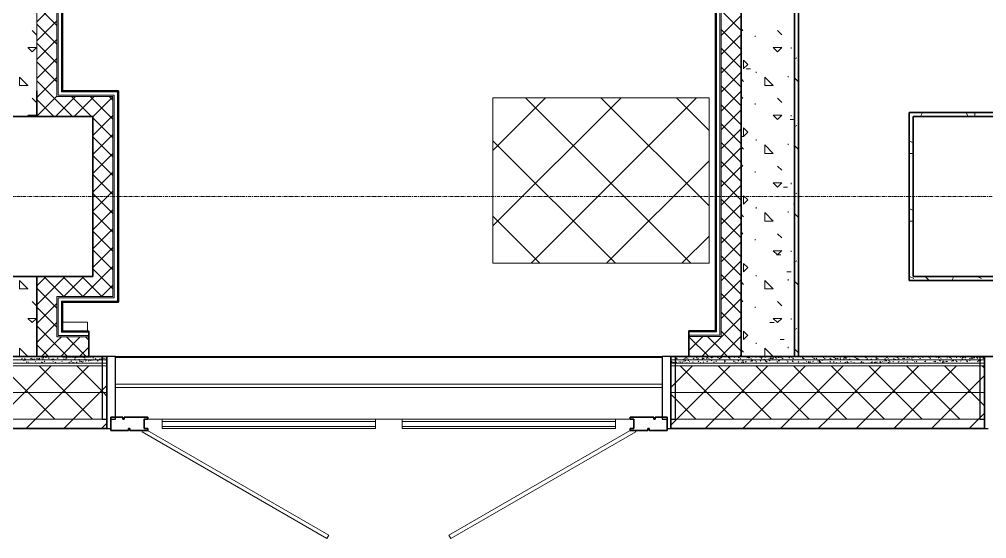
# Model space of a CAD drawing. Header units: millimetres. Extents: x -4948 to 42228, y -4856 to 69378.
# Drawn here: x 30733 to 34360, y -1191 to 757 of the extents above; entities that cross this region are included whole.
import ezdxf

# ---------------------------------------------------------------- set-up
doc = ezdxf.new("R2010")
doc.units = ezdxf.units.MM
doc.linetypes.add('Линия сетки', pattern=[22.225, 12.7, -3.175, 3.175, -3.175])
for name, color, linetype, lineweight in [('A-FLOR', 192, 'Continuous', 13), ('A-GENM', 13, 'Continuous', 9), ('A-GLAZ-CURT', 52, 'Continuous', 9), ('A-GLAZ-CWMG', 51, 'Continuous', 9), ('A-PART', 2, 'Continuous', 9), ('A-WALL', 113, 'Continuous', 13), ('A-WALL-PATT', 111, 'Continuous', 13), ('I-WALL', 2, 'Continuous', 13), ('S-BEAM', 12, 'Continuous', 9), ('S-GRID', 1, 'Continuous', 30)]:
    doc.layers.add(name, color=color, linetype=linetype, lineweight=lineweight)

# ---------------------------------------------------------------- blocks, each defined once
blk = doc.blocks.new('27ELB-RD-AR-0000-BIM_rvt-1-1 этаж отм_ _0_000 лотки')
at = {"layer": 'S-BEAM'}
h = blk.add_hatch(dxfattribs=at)
h.set_pattern_fill('FP_37', color=252, angle=180, style=0, pattern_type=2)
h.set_pattern_definition([(45, (-0.0003, 0.0004), (-141.4214, 141.4214), []), (135, (-0.0003, 0.0004), (-141.4214, -141.4214), [])])
h.paths.add_polyline_path([(33318.9, -157.9), (33318.9, 462.1), (32508.9, 462.1), (32508.9, -157.9), (33293.5, -157.9)], flags=0)
at = {"layer": 'A-FLOR', "color": 252, "lineweight": 9}
for p, q in [((32508.9, -157.9), (32508.9, 462.1)), ((32508.9, 462.1), (33318.9, 462.1)), ((33318.9, 462.1), (33318.9, -157.9)), ((33318.9, -157.9), (32508.9, -157.9)), ((30993.9, -507.4), (31093.9, -507.4)), ((33143.9, -507.4), (33243.9, -507.4)), ((33653.9, -507.4), (34354.4, -507.4)), ((31120.9, -742.9), (31125.9, -742.9)), ((31214.9, -742.9), (33022.9, -742.9)), ((33111.9, -742.9), (33116.9, -742.9))]:
    blk.add_line(p, q, dxfattribs=at)
at = {"layer": 'A-GENM', "color": 252}
for q in [(30895, -379), (30988.9, -412.6)]:
    blk.add_line((30988.9, -379), q, dxfattribs=at)
at = {"layer": 'A-GLAZ-CURT', "color": 252, "lineweight": 35}
for p, q in [((31120.9, -735.5), (31075.9, -735.5)), ((31075.9, -735.5), (31075.9, -785.5)), ((31120.9, -743.5), (31120.9, -735.5)), ((31125.9, -743.5), (31120.9, -743.5)), ((31214.9, -735.5), (31125.9, -735.5)), ((31125.9, -735.5), (31125.9, -743.5)), ((31200.9, -778), (31200.9, -743)), ((31200.9, -743), (31214.9, -743)), ((31214.9, -743), (31214.9, -735.5)), ((33111.9, -735.5), (33022.9, -735.5)), ((33022.9, -735.5), (33022.9, -743)), ((33022.9, -743), (33036.9, -743)), ((33036.9, -743), (33036.9, -778)), ((33111.9, -743.5), (33111.9, -735.5)), ((33116.9, -743.5), (33111.9, -743.5)), ((33116.9, -735.5), (33116.9, -743.5)), ((33161.9, -735.5), (33116.9, -735.5)), ((33161.9, -785.5), (33161.9, -735.5)), ((31075.9, -785.5), (31142.9, -785.5)), ((31142.9, -785.5), (31142.9, -777.5)), ((31142.9, -777.5), (31147.9, -777.5)), ((31147.9, -777.5), (31147.9, -785.5)), ((31147.9, -785.5), (31214.9, -785.5)), ((31214.9, -778), (31200.9, -778)), ((31214.9, -785.5), (31214.9, -778)), ((33036.9, -778), (33022.9, -778)), ((33022.9, -778), (33022.9, -785.5)), ((33022.9, -785.5), (33089.9, -785.5)), ((33089.9, -785.5), (33089.9, -777.5)), ((33089.9, -777.5), (33094.9, -777.5)), ((33094.9, -777.5), (33094.9, -785.5)), ((33094.9, -785.5), (33161.9, -785.5))]:
    blk.add_line(p, q, dxfattribs=at)
at = {"layer": 'A-GLAZ-CURT', "color": 252}
for p, q in [((31268.9, -751.5), (31268.9, -743.5)), ((31268.9, -743.5), (32068.9, -743.5)), ((31268.9, -771), (31268.9, -751.5)), ((31268.9, -751.5), (32068.9, -751.5)), ((32068.9, -743.5), (32068.9, -751.5)), ((32068.9, -751.5), (32068.9, -771)), ((32168.9, -751.5), (32168.9, -743.5)), ((32168.9, -743.5), (32968.9, -743.5)), ((32168.9, -771), (32168.9, -751.5)), ((32168.9, -751.5), (32968.9, -751.5)), ((32968.9, -743.5), (32968.9, -751.5)), ((32968.9, -751.5), (32968.9, -771)), ((31196.5, -785.5), (31193.3, -791.1)), ((31193.3, -791.1), (31886.1, -1191.1)), ((31213.9, -785.5), (31893.7, -1178)), ((31268.9, -777.5), (31268.9, -771)), ((32068.9, -771), (31268.9, -771)), ((31268.9, -777.5), (32068.9, -777.5)), ((32068.9, -771), (32068.9, -777.5)), ((32168.9, -777.5), (32168.9, -771)), ((32968.9, -771), (32168.9, -771)), ((32168.9, -777.5), (32968.9, -777.5)), ((33023.8, -785.5), (32344, -1178)), ((33044.4, -791), (32351.5, -1191)), ((32968.9, -771), (32968.9, -777.5)), ((33041.2, -785.5), (33044.4, -791)), ((31893.7, -1178), (31886.1, -1191.1)), ((32344, -1178), (32351.5, -1191))]:
    blk.add_line(p, q, dxfattribs=at)
at = {"layer": 'A-GLAZ-CWMG', "color": 252, "lineweight": 25, "extrusion": (0, 0, -1)}
for p, q in [((31043.9, -508), (31043.9, -743)), ((31093.9, -508), (31043.9, -508)), ((31093.9, -743), (31093.9, -508)), ((33143.9, -508), (33143.9, -743)), ((33193.9, -508), (33143.9, -508)), ((33193.9, -743), (33193.9, -508)), ((34333.9, -508), (34333.9, -743)), ((34383.9, -508), (34333.9, -508)), ((31043.9, -743), (31061.9, -743)), ((31061.9, -743), (31061.9, -778)), ((31075.9, -778), (31075.9, -743)), ((31075.9, -743), (31093.9, -743)), ((33143.9, -743), (33161.9, -743)), ((33161.9, -743), (33161.9, -778)), ((33175.9, -778), (33175.9, -743)), ((33175.9, -743), (33193.9, -743)), ((34333.9, -743), (34351.9, -743)), ((34351.9, -743), (34351.9, -778)), ((31061.9, -778), (31075.9, -778)), ((33161.9, -778), (33175.9, -778)), ((34351.9, -778), (34365.9, -778))]:
    blk.add_line(p, q, dxfattribs=at)
at = {"layer": 'A-PART', "color": 252}
for p, q in [((32508.9, -157.9), (32508.9, 462.1)), ((32508.9, 462.1), (33318.9, 462.1)), ((33318.9, 462.1), (33318.9, -157.9)), ((33318.9, -157.9), (32508.9, -157.9)), ((30993.9, -507.4), (31093.9, -507.4)), ((33143.9, -507.4), (33243.9, -507.4)), ((33653.9, -507.4), (34354.4, -507.4)), ((31120.9, -742.9), (31125.9, -742.9)), ((31214.9, -742.9), (33022.9, -742.9)), ((33111.9, -742.9), (33116.9, -742.9))]:
    blk.add_line(p, q, dxfattribs=at)
at = {"layer": 'A-WALL', "color": 252, "lineweight": 9}
for p, q in [((30873.9, 488.2), (30873.9, 2726)), ((30878.9, 488.2), (30878.9, 2726)), ((30891.4, 488.2), (30891.4, 2726)), ((30893.4, 488.2), (30893.4, 2726)), ((30894.2, 488.2), (30894.2, 2726)), ((33343.6, -412.7), (33343.6, 2726)), ((33344.4, -413.5), (33344.4, 2726)), ((33346.4, -415.5), (33346.4, 2726)), ((33358.9, -428), (33358.9, 2726)), ((33363.9, -433), (33363.9, 2726)), ((30798.9, 2660.6), (30798.9, 488.2)), ((30798.9, 569.7), (30798.9, 2610.7)), ((30798.9, 568.9), (30798.9, 569.7)), ((30798.9, 568.1), (30798.9, 568.9)), ((30798.9, 566.1), (30798.9, 568.1)), ((30798.9, 553.6), (30798.9, 566.1)), ((30798.9, 488.2), (30798.9, 553.6)), ((30798.9, 488.2), (30798.9, 467.1)), ((30873.9, 472.1), (30873.9, 488.2)), ((30873.9, 467.1), (30873.9, 472.1)), ((30878.9, 484.6), (30878.9, 488.2)), ((30878.9, 472.1), (30878.9, 484.6)), ((31088.9, 472.1), (30878.9, 472.1)), ((30891.4, 486.6), (30891.4, 488.2)), ((30891.4, 484.6), (30891.4, 486.6)), ((31101.4, 484.6), (30891.4, 484.6)), ((30893.4, 487.4), (30893.4, 488.2)), ((30893.4, 486.6), (30893.4, 487.4)), ((31103.4, 486.6), (30893.4, 486.6)), ((30894.2, 487.4), (30894.2, 488.2)), ((31104.2, 487.4), (30894.2, 487.4)), ((31088.9, 472.1), (31088.9, 467.1)), ((31101.4, 484.6), (31101.4, 472.1)), ((31101.4, 472.1), (31101.4, 392.1)), ((31103.4, 488.2), (31103.4, 486.6)), ((31104.2, 486.6), (31103.4, 486.6)), ((31103.4, 486.6), (31103.4, 484.6)), ((31103.4, 484.6), (31103.4, 392.1)), ((31103.4, 484.6), (31105, 484.6)), ((31105, 488.2), (31104.2, 488.2)), ((31104.2, 488.2), (31104.2, 487.4)), ((31105, 487.4), (31104.2, 487.4)), ((31104.2, 487.4), (31104.2, 486.6)), ((31104.2, 486.6), (31104.2, 392.1)), ((31105, 487.4), (31105, 488.2)), ((31105, 486.6), (31105, 487.4)), ((31105, 484.6), (31105, 486.6)), ((31105, 392.1), (31105, 484.6)), ((31083.9, 467.1), (30873.9, 467.1)), ((31083.9, 467.1), (31083.9, 392.1)), ((31088.9, 467.1), (31088.9, 392.1)), ((31083.9, -282.9), (31083.9, 392.1)), ((31088.9, -287.9), (31088.9, 392.1)), ((31101.4, -300.4), (31101.4, 392.1)), ((31103.4, -302.4), (31103.4, 392.1)), ((31104.2, -303.2), (31104.2, 392.1)), ((31104.2, 392.1), (31105, 392.1)), ((30873.9, -433.9), (30873.9, -282.9)), ((30878.9, -282.9), (30873.9, -282.9)), ((30873.9, -282.9), (30878.9, -282.9)), ((30878.9, -282.9), (30895, -282.9)), ((30891.4, -287.9), (30878.9, -287.9)), ((30878.9, -428.9), (30878.9, -287.9)), ((30878.9, -287.9), (30891.4, -287.9)), ((30891.4, -287.9), (30895, -287.9)), ((30895, -282.9), (31008.9, -282.9)), ((30895, -287.9), (31008.9, -287.9)), ((31008.9, -282.9), (31083.9, -282.9)), ((31083.9, -282.9), (31008.9, -282.9)), ((31083.9, -287.9), (31008.9, -287.9)), ((31083.9, -287.9), (31088.9, -287.9)), ((31088.9, -287.9), (31083.9, -287.9)), ((30893.4, -300.4), (30891.4, -300.4)), ((30891.4, -416.4), (30891.4, -300.4)), ((30891.4, -300.4), (30893.4, -300.4)), ((30893.4, -300.4), (30895, -300.4)), ((30894.2, -302.4), (30893.4, -302.4)), ((30893.4, -414.4), (30893.4, -302.4)), ((30893.4, -302.4), (30894.2, -302.4)), ((30894.2, -302.4), (30895, -302.4)), ((30895, -303.2), (30894.2, -303.2)), ((30894.2, -413.6), (30894.2, -303.2)), ((30894.2, -303.2), (30895, -303.2)), ((30895, -300.4), (31008.9, -300.4)), ((30895, -302.4), (31008.9, -302.4)), ((30895, -303.2), (31008.9, -303.2)), ((31088.9, -300.4), (31008.9, -300.4)), ((31101.4, -302.4), (31008.9, -302.4)), ((31103.4, -303.2), (31008.9, -303.2)), ((31008.9, -303.2), (31008.9, -304)), ((31008.9, -304), (31101.4, -304)), ((31088.9, -300.4), (31101.4, -300.4)), ((31101.4, -300.4), (31088.9, -300.4)), ((31101.4, -302.4), (31103.4, -302.4)), ((31103.4, -302.4), (31101.4, -302.4)), ((31101.4, -302.4), (31101.4, -304)), ((31101.4, -304), (31103.4, -304)), ((31103.4, -302.4), (31103.4, -303.2)), ((31105, -302.4), (31103.4, -302.4)), ((31103.4, -303.2), (31104.2, -303.2)), ((31104.2, -303.2), (31103.4, -303.2)), ((31103.4, -304), (31104.2, -304)), ((31104.2, -303.2), (31104.2, -304)), ((31105, -303.2), (31104.2, -303.2)), ((31104.2, -304), (31105, -304)), ((31105, -304), (31105, -303.2)), ((30878.9, -433.9), (30873.9, -433.9)), ((30891.4, -428.9), (30878.9, -428.9)), ((30895, -433.9), (30878.9, -433.9)), ((30893.4, -416.4), (30891.4, -416.4)), ((30895, -428.9), (30891.4, -428.9)), ((30894.2, -414.4), (30893.4, -414.4)), ((30895, -416.4), (30893.4, -416.4)), ((30895, -413.6), (30894.2, -413.6)), ((30895, -414.4), (30894.2, -414.4)), ((30993.9, -413.6), (30895, -413.6)), ((30993.9, -414.4), (30895, -414.4)), ((30993.9, -416.4), (30895, -416.4)), ((30993.9, -428.9), (30895, -428.9)), ((30993.9, -433.9), (30895, -433.9)), ((33243.9, -412.7), (33342.8, -412.7)), ((33243.9, -413.5), (33342.8, -413.5)), ((33243.9, -415.5), (33342.8, -415.5)), ((33243.9, -428), (33342.8, -428)), ((33243.9, -433), (33342.8, -433)), ((33343.6, -412.7), (33342.8, -412.7)), ((33343.6, -413.5), (33342.8, -413.5)), ((33344.4, -415.5), (33342.8, -415.5)), ((33346.4, -428), (33342.8, -428)), ((33358.9, -433), (33342.8, -433)), ((33344.4, -413.5), (33343.6, -413.5)), ((33346.4, -415.5), (33344.4, -415.5)), ((33358.9, -428), (33346.4, -428)), ((33363.9, -433), (33358.9, -433)), ((31061.9, -520.5), (30245.9, -520.5)), ((31061.9, -533), (30245.9, -533)), ((31061.9, -543), (30245.9, -543)), ((34351.9, -520.5), (33175.9, -520.5)), ((34351.9, -533), (33175.9, -533)), ((34351.9, -543), (33175.9, -543)), ((31061.9, -643), (30245.9, -643)), ((34351.9, -643), (33175.9, -643)), ((31061.9, -743), (30245.9, -743)), ((34351.9, -743), (33175.9, -743))]:
    blk.add_line(p, q, dxfattribs=at)
at = {"layer": 'A-WALL', "color": 252, "lineweight": 35}
for p, q in [((31061.9, -508), (30245.9, -508)), ((31061.9, -778), (31061.9, -508)), ((34351.9, -508), (33175.9, -508)), ((33175.9, -508), (33175.9, -778)), ((34351.9, -778), (34351.9, -508)), ((30245.9, -778), (31061.9, -778)), ((33175.9, -778), (34351.9, -778))]:
    blk.add_line(p, q, dxfattribs=at)
at = {"layer": 'A-WALL-PATT', "color": 252, "linetype": 'Continuous', "lineweight": 9}
for p, q in [((30798.9, 746.8), (30873.9, 821.8)), ((30873.9, 733.8), (30798.9, 808.8)), ((33438.9, 714.4), (33363.9, 789.4)), ((33363.9, 695.5), (33438.9, 770.5)), ((30798.9, 676.1), (30873.9, 751.1)), ((30873.9, 663.1), (30798.9, 738.1)), ((30797.5, 698.5), (30781.6, 714.4)), ((33438.9, 643.7), (33363.9, 718.7)), ((33363.9, 624.8), (33438.9, 699.8)), ((33445.9, 714.4), (33438.9, 721.4)), ((33438.9, 714.4), (33445.9, 714.4)), ((33492.3, 690.6), (33492.3, 694.5)), ((33591.5, 698.5), (33575.6, 714.4)), ((30798.9, 605.4), (30873.9, 680.4)), ((30873.9, 592.4), (30798.9, 667.4)), ((30781.6, 635), (30765.7, 650.9)), ((30765.8, 650.9), (30797.5, 650.9)), ((30781.7, 635.1), (30797.6, 651)), ((33438.9, 573), (33363.9, 648)), ((33363.9, 554.1), (33438.9, 629.1)), ((33575.6, 635), (33559.7, 650.9)), ((33559.8, 650.9), (33591.5, 650.9)), ((33575.7, 635.1), (33591.6, 651)), ((33627.2, 646.9), (33627.2, 650.9)), ((30798.9, 534.7), (30873.9, 609.7)), ((30873.9, 521.7), (30798.9, 596.7)), ((33464.5, 587.4), (33448.6, 603.3)), ((33448.6, 571.5), (33448.6, 603.2)), ((33448.7, 571.6), (33464.6, 587.5)), ((33638.9, 607.9), (33648.3, 612.6)), ((33438.9, 502.3), (33363.9, 577.3)), ((33363.9, 483.4), (33438.9, 558.4)), ((33458.2, 571.5), (33474, 571.5)), ((33496.2, 555.6), (33496.2, 559.6)), ((30734, 508), (30734, 539.7)), ((30765.7, 508), (30734, 539.7)), ((30734, 508), (30765.8, 508)), ((30857.7, 467.1), (30798.9, 526)), ((30802, 467.1), (30873.9, 539)), ((33448.6, 523.9), (33438.9, 533.6)), ((33528, 508), (33528, 539.7)), ((33559.7, 508), (33528, 539.7)), ((33528, 508), (33559.8, 508)), ((33615.3, 539.7), (33615.3, 543.7)), ((33653.9, 521.8), (33638.9, 536.8)), ((33438.9, 431.6), (33363.9, 506.6)), ((33363.9, 412.7), (33438.9, 487.7)), ((30797.5, 444.5), (30781.6, 460.4)), ((30798.9, 464), (30802, 467.1)), ((30798.9, 393.3), (30872.7, 467.1)), ((30862, 392.1), (30798.9, 455.3)), ((30932.7, 392.1), (30857.7, 467.1)), ((30868.4, 392.1), (30943.4, 467.1)), ((30872.7, 467.1), (30873.9, 468.3)), ((31003.4, 392.1), (30928.4, 467.1)), ((30939.1, 392.1), (31014.1, 467.1)), ((31074.2, 392.1), (30999.2, 467.1)), ((31009.8, 392.1), (31083.9, 466.1)), ((31083.9, 453.1), (31069.9, 467.1)), ((33438.9, 360.8), (33363.9, 435.8)), ((33445.9, 460.4), (33438.9, 467.4)), ((33438.9, 460.4), (33445.9, 460.4)), ((33492.3, 436.6), (33492.3, 440.5)), ((33591.5, 444.5), (33575.6, 460.4)), ((33363.9, 342), (33438.9, 417)), ((34111.3, 392.1), (34118.8, 407.1)), ((34175.7, 406.4), (34239.2, 406.4)), ((34289.9, 393.8), (34283.2, 407.1)), ((34315.4, 392.1), (34315.4, 406.4)), ((30770.5, 392.1), (30765.7, 396.9)), ((30765.8, 396.9), (30797.5, 396.9)), ((30792.7, 392.1), (30797.6, 397)), ((31008.9, 391.1), (31009.8, 392.1)), ((31008.9, 320.4), (31080.5, 392.1)), ((31083.9, 311.7), (31008.9, 386.7)), ((31083.9, 382.4), (31074.2, 392.1)), ((31080.5, 392.1), (31083.9, 395.4)), ((33438.9, 290.1), (33363.9, 365.1)), ((33575.6, 381), (33559.7, 396.9)), ((33559.8, 396.9), (33591.5, 396.9)), ((33575.7, 381.1), (33591.6, 397)), ((33623.2, 381), (33638.9, 381)), ((33627.2, 392.9), (33627.2, 396.9)), ((33363.9, 271.3), (33438.9, 346.3)), ((33464.5, 333.4), (33448.6, 349.2)), ((33448.6, 317.5), (33448.6, 349.2)), ((33448.7, 317.6), (33464.6, 333.5)), ((33638.9, 353.9), (33648.3, 358.6)), ((31008.9, 249.7), (31083.9, 324.7)), ((31083.9, 241), (31008.9, 316)), ((33438.9, 219.4), (33363.9, 294.4)), ((33438.9, 317.5), (33448.6, 317.5)), ((33496.2, 301.6), (33496.2, 305.6)), ((34083.9, 293.6), (34068.9, 301.1)), ((31008.9, 179), (31083.9, 254)), ((33363.9, 200.6), (33438.9, 275.6)), ((33448.6, 269.9), (33438.9, 279.6)), ((33528, 254), (33528, 285.7)), ((33559.7, 254), (33528, 285.7)), ((33528, 254), (33559.8, 254)), ((33615.3, 285.7), (33615.3, 289.7)), ((33653.9, 267.8), (33638.9, 282.8)), ((34068.9, 254), (34083.9, 254)), ((31083.9, 170.3), (31008.9, 245.3)), ((33438.9, 148.7), (33363.9, 223.7)), ((31008.9, 108.3), (31083.9, 183.3)), ((31101.4, 203.2), (31103.9, 203.2)), ((33344.4, 203.2), (33346.4, 203.2)), ((33363.9, 129.8), (33438.9, 204.8)), ((33445.9, 206.4), (33438.9, 213.4)), ((33438.9, 206.4), (33445.9, 206.4)), ((33492.3, 182.6), (33492.3, 186.5)), ((33591.5, 190.5), (33575.6, 206.4)), ((31083.9, 99.5), (31008.9, 174.5)), ((33438.9, 78), (33363.9, 153)), ((31008.9, 37.6), (31083.9, 112.6)), ((33363.9, 59.1), (33438.9, 134.1)), ((33575.6, 127), (33559.7, 142.9)), ((33559.8, 142.9), (33591.5, 142.9)), ((33575.7, 127.1), (33591.6, 143)), ((33597.8, 127), (33613.7, 127)), ((33627.2, 138.9), (33627.2, 142.9)), ((31083.9, 28.8), (31008.9, 103.8)), ((33438.9, 7.3), (33363.9, 82.3)), ((33464.5, 79.4), (33448.6, 95.2)), ((33448.6, 63.5), (33448.6, 95.2)), ((33448.7, 63.6), (33464.6, 79.5)), ((33638.9, 99.9), (33648.3, 104.6)), ((31008.9, -33.1), (31083.9, 41.9)), ((33363.9, -11.6), (33438.9, 63.4)), ((33496.2, 47.6), (33496.2, 51.6)), ((33635.9, 63.5), (33638.9, 63.5)), ((34083.9, 39.6), (34068.9, 47.1)), ((31083.9, -41.9), (31008.9, 33.1)), ((33438.9, -63.4), (33363.9, 11.6)), ((33448.6, 15.9), (33438.9, 25.6)), ((33528, 0), (33528, 31.7)), ((33559.7, 0), (33528, 31.7)), ((33528, 0), (33559.8, 0)), ((33615.3, 31.7), (33615.3, 35.7)), ((33653.9, 13.8), (33638.9, 28.8)), ((31008.9, -103.8), (31083.9, -28.8)), ((33363.9, -82.3), (33438.9, -7.3)), ((34068.9, 0), (34083.9, 0)), ((31083.9, -112.6), (31008.9, -37.6)), ((33438.9, -134.1), (33363.9, -59.1)), ((33445.9, -47.6), (33438.9, -40.6)), ((33438.9, -47.6), (33445.9, -47.6)), ((33492.3, -71.4), (33492.3, -67.5)), ((33591.5, -63.5), (33575.6, -47.6)), ((31008.9, -174.5), (31083.9, -99.5)), ((31083.9, -183.3), (31008.9, -108.3)), ((33363.9, -153), (33438.9, -78)), ((33438.9, -204.8), (33363.9, -129.8)), ((33575.6, -127), (33559.7, -111.1)), ((33559.8, -111.1), (33591.5, -111.1)), ((33572.4, -127), (33588.3, -127)), ((33575.7, -126.9), (33591.6, -111)), ((33627.2, -115.1), (33627.2, -111.1)), ((31008.9, -245.3), (31083.9, -170.3)), ((31083.9, -254), (31008.9, -179)), ((33363.9, -223.7), (33438.9, -148.7)), ((33448.6, -190.5), (33448.6, -158.8)), ((33464.5, -174.6), (33448.6, -158.8)), ((33448.7, -190.4), (33464.6, -174.5)), ((33638.9, -154.1), (33648.3, -149.4)), ((30798.9, -243.1), (30834.1, -207.9)), ((30873.9, -256.1), (30825.6, -207.9)), ((30873.9, -238.8), (30904.8, -207.9)), ((30971.3, -282.9), (30896.3, -207.9)), ((30900.5, -282.9), (30975.5, -207.9)), ((31008.9, -249.7), (30967, -207.9)), ((31101.4, -203.2), (31103.5, -203.2)), ((33438.9, -275.6), (33363.9, -200.6)), ((33496.2, -206.4), (33496.2, -202.4)), ((33610.6, -190.5), (33626.4, -190.5)), ((34070.8, -207.9), (34068.9, -206.9)), ((34086.8, -215.9), (34070.8, -207.9)), ((34144.6, -222.9), (34130.8, -209.1)), ((34229.3, -222.9), (34236.8, -207.9)), ((34340.8, -215.9), (34324.8, -207.9)), ((30734, -254), (30734, -222.3)), ((30765.7, -254), (30734, -222.3)), ((30798.9, -313.8), (30873.9, -238.8)), ((30873.9, -326.8), (30798.9, -251.8)), ((30971.2, -282.9), (31008.9, -245.3)), ((31042, -282.9), (31008.9, -249.7)), ((31041.9, -282.9), (31083.9, -241)), ((33363.9, -294.4), (33438.9, -219.4)), ((33448.6, -238.1), (33438.9, -228.4)), ((33528, -254), (33528, -222.3)), ((33559.7, -254), (33528, -222.3)), ((33615.3, -222.3), (33615.3, -218.3)), ((33653.9, -240.2), (33638.9, -225.2)), ((30734, -254), (30765.8, -254)), ((30900.6, -282.9), (30873.9, -256.1)), ((33438.9, -346.3), (33363.9, -271.3)), ((33528, -254), (33559.8, -254)), ((30797.5, -317.5), (30781.6, -301.6)), ((30798.9, -384.5), (30873.9, -309.5)), ((30873.9, -397.6), (30798.9, -322.6)), ((33363.9, -365.1), (33438.9, -290.1)), ((33445.9, -301.6), (33438.9, -294.6)), ((33438.9, -301.6), (33445.9, -301.6)), ((33492.3, -325.4), (33492.3, -321.5)), ((33591.5, -317.5), (33575.6, -301.6)), ((33438.9, -417), (33363.9, -342)), ((33363.9, -435.8), (33438.9, -360.8)), ((30781.6, -381), (30765.7, -365.1)), ((30765.8, -365.1), (30797.5, -365.1)), ((30781.7, -380.9), (30797.6, -365)), ((30798.9, -455.3), (30873.9, -380.3)), ((30873.9, -468.3), (30798.9, -393.3)), ((33547.1, -381), (33562.9, -381)), ((33575.6, -381), (33559.7, -365.1)), ((33559.8, -365.1), (33591.5, -365.1)), ((33575.7, -380.9), (33591.6, -365)), ((33627.2, -369.1), (33627.2, -365.1)), ((30873.9, -451), (30890.9, -433.9)), ((30887, -508.6), (30961.6, -433.9)), ((30891.4, -406.4), (30893.4, -406.4)), ((30985.2, -508.9), (30910.2, -433.9)), ((30993.9, -446.9), (30980.9, -433.9)), ((33243.9, -485.1), (33296, -433)), ((33317.8, -508), (33243.9, -434.1)), ((33363.9, -483.4), (33313.5, -433)), ((33438.9, -487.7), (33363.9, -412.7)), ((33363.9, -506.6), (33438.9, -431.6)), ((33448.6, -444.5), (33448.6, -412.8)), ((33464.5, -428.6), (33448.6, -412.8)), ((33448.7, -444.4), (33464.6, -428.5)), ((33638.9, -408.1), (33648.3, -403.4)), ((30842.9, -508), (30798.9, -464)), ((30816.8, -508), (30873.9, -451)), ((30914.5, -508.9), (30873.9, -468.3)), ((33291.7, -508), (33363.9, -435.8)), ((33496.2, -460.4), (33496.2, -456.4)), ((33585.1, -444.5), (33601, -444.5)), ((30765.7, -508), (30734, -476.3)), ((30734, -508), (30734, -476.3)), ((30957.3, -508.9), (30993.9, -472.4)), ((33247.1, -508), (33243.9, -504.8)), ((33362.4, -508), (33363.9, -506.6)), ((33388.5, -508), (33363.9, -483.4)), ((33433.1, -508), (33438.9, -502.3)), ((33448.6, -492.1), (33438.9, -482.4)), ((33559.7, -508), (33528, -476.3)), ((33528, -508), (33528, -476.3)), ((33615.3, -476.3), (33615.3, -472.3)), ((33653.9, -494.2), (33638.9, -479.2)), ((30765.8, -643), (30665.8, -543)), ((30734, -508), (30765.8, -508)), ((30740.9, -516.6), (30743.7, -518.4)), ((30742.4, -516.9), (30745, -514.9)), ((30746.2, -520), (30747.1, -520.5)), ((30747.1, -520.5), (30749.1, -521.8)), ((30747.6, -522.6), (30750.9, -522.2)), ((30752.3, -515.3), (30754.6, -517.4)), ((30752.5, -643), (30852.5, -543)), ((30753.2, -521.9), (30756.5, -521.5)), ((30754.6, -517.4), (30754.6, -517.4)), ((30754.6, -517.4), (30757.1, -519.7)), ((30758.5, -529.6), (30761.1, -527.6)), ((30763.5, -520.5), (30763.7, -520.5)), ((30763.7, -520.5), (30766.8, -520.1)), ((30765.5, -532.2), (30766.7, -533)), ((30765.7, -527.6), (30768.2, -529.8)), ((30775.6, -516.5), (30778.3, -514.5)), ((30780.4, -516.5), (30783.3, -518.3)), ((30781.7, -518.1), (30785.1, -517.7)), ((30785.8, -519.9), (30786.8, -520.5)), ((30786.8, -520.5), (30788.6, -521.7)), ((30787.4, -517.4), (30790.7, -517)), ((30792.8, -528.4), (30795.4, -526.4)), ((30794.7, -508), (30795.3, -508.5)), ((30797.7, -516), (30801, -515.6)), ((30803.9, -516.4), (30806.3, -518.7)), ((30805.1, -532.2), (30806.4, -533)), ((30907.2, -643), (30807.2, -543)), ((30808.1, -516.7), (30810.7, -514.6)), ((30815.9, -513.6), (30819.3, -513.2)), ((30816.5, -528), (30818.9, -530.1)), ((30818.9, -530.1), (30818.9, -530.1)), ((30818.9, -530.1), (30821.3, -532.4)), ((30820, -516.4), (30822.8, -518.2)), ((30821.6, -512.9), (30824.9, -512.5)), ((30825.3, -519.8), (30826.5, -520.5)), ((30826, -528), (30828.7, -525.9)), ((30826.5, -520.5), (30828.2, -521.6)), ((30831.9, -511.5), (30835.2, -511.1)), ((30842.4, -515.4), (30845, -513.4)), ((30844.6, -532.1), (30846.1, -533)), ((30850.1, -509.1), (30853.4, -508.7)), ((30854.7, -516.8), (30857, -519)), ((30855.7, -508.4), (30858.6, -508)), ((30857, -519), (30857, -519)), ((30857, -519), (30858.7, -520.5)), ((30858.5, -528.1), (30861.2, -526.1)), ((30858.7, -520.5), (30859.5, -521.3)), ((30859.5, -516.3), (30862.4, -518.1)), ((30864.9, -519.7), (30866.1, -520.5)), ((30866.1, -520.5), (30867.7, -521.6)), ((30868.1, -529.1), (30870.5, -531.4)), ((30875.6, -515), (30878.3, -513)), ((30884.2, -532), (30885.7, -533)), ((30892.8, -526.9), (30895.5, -524.9)), ((30893.9, -643), (30993.9, -543)), ((30895.4, -508), (30897.7, -510.1)), ((30899.1, -516.3), (30901.9, -518.1)), ((30904.4, -519.7), (30905.8, -520.5)), ((30905.8, -520.5), (30907.3, -521.5)), ((30906.3, -518), (30908.7, -520.2)), ((30908.1, -515.1), (30910.8, -513.1)), ((30918.9, -529.5), (30921.2, -531.7)), ((30921.2, -531.7), (30921.2, -531.7)), ((30921.2, -531.7), (30922.7, -533)), ((30923.7, -532), (30925.4, -533)), ((30926, -526.5), (30928.7, -524.4)), ((30930.2, -531.5), (30933.5, -531)), ((30935.8, -530.7), (30939.1, -530.3)), ((30938.6, -516.2), (30941.5, -518)), ((30942.4, -513.9), (30945.1, -511.9)), ((30944, -519.6), (30945.4, -520.5)), ((30945.4, -520.5), (30946.8, -521.4)), ((30945.8, -508), (30946.9, -509.1)), ((30946.1, -529.4), (30949.5, -528.9)), ((31048.6, -643), (30948.6, -543)), ((30957.1, -518.4), (30959.4, -520.5)), ((30958.5, -526.6), (30961.2, -524.6)), ((30959.4, -520.5), (30959.4, -520.5)), ((30959.4, -520.5), (30959.4, -520.5)), ((30959.4, -520.5), (30961.9, -522.8)), ((30963.3, -531.9), (30965.1, -533)), ((30964.4, -527), (30967.7, -526.5)), ((30970, -526.2), (30973.3, -525.8)), ((30970.5, -530.7), (30972.9, -532.9)), ((30975.7, -513.5), (30978.3, -511.4)), ((30978.2, -516.1), (30981, -517.9)), ((30980.3, -524.9), (30983.7, -524.4)), ((30983.5, -519.5), (30985.1, -520.5)), ((30985.1, -520.5), (30986.4, -521.3)), ((30992.8, -525.4), (30995.5, -523.4)), ((30996.1, -508), (30997.6, -509.4)), ((30997.6, -509.4), (30997.6, -509.4)), ((30997.6, -509.4), (31000.1, -511.7)), ((30998.6, -522.5), (31001.9, -522)), ((31002.8, -531.8), (31004.7, -533)), ((31004.2, -521.7), (31007.5, -521.3)), ((31008.2, -513.6), (31010.8, -511.6)), ((31008.6, -519.5), (31009.7, -520.5)), ((31009.7, -520.5), (31011.1, -521.8)), ((31014.5, -520.4), (31017.8, -519.9)), ((31017.7, -516), (31020.6, -517.8)), ((31021.3, -531.1), (31023.4, -533)), ((31023.1, -519.5), (31024.8, -520.5)), ((31024.8, -520.5), (31025.9, -521.3)), ((31026.1, -525), (31028.7, -522.9)), ((31032.8, -518), (31036.1, -517.5)), ((31038.4, -517.2), (31041.7, -516.8)), ((31042.4, -531.7), (31044.4, -533)), ((31042.5, -512.4), (31045.1, -510.4)), ((31046.8, -508.4), (31049.3, -510.6)), ((31048.7, -515.9), (31052, -515.4)), ((31057.3, -516), (31060.1, -517.8)), ((31058.6, -525.1), (31061.2, -523.1)), ((31059.5, -520), (31060.1, -520.5)), ((31060.1, -520.5), (31061.8, -522.1)), ((31061.8, -522.1), (31061.8, -522.1)), ((31061.8, -522.1), (31061.9, -522.2)), ((33175.9, -623.8), (33256.7, -543)), ((33178, -529.3), (33180.7, -527.3)), ((33178.1, -527.8), (33180.9, -529.6)), ((33183.5, -528.8), (33185.9, -531)), ((33185.9, -531), (33185.9, -531)), ((33185.9, -531), (33188.1, -533)), ((33189.3, -530), (33192.6, -529.6)), ((33193, -512.1), (33195.8, -513.9)), ((33194.4, -516.8), (33197, -514.7)), ((33194.9, -529.3), (33198.2, -528.8)), ((33198.3, -515.5), (33201.2, -517.3)), ((33205.2, -527.9), (33208.5, -527.5)), ((33210.5, -529.5), (33213.2, -527.4)), ((33211.2, -508), (33211.5, -508.4)), ((33311.4, -643), (33211.4, -543)), ((33217.6, -527.8), (33220.4, -529.6)), ((33221.7, -517.7), (33224.1, -519.8)), ((33223.5, -525.5), (33226.8, -525.1)), ((33224.1, -519.8), (33224.1, -519.8)), ((33224.1, -519.8), (33224.8, -520.5)), ((33224.8, -520.5), (33226.5, -522.1)), ((33227.6, -516.3), (33230.3, -514.3)), ((33229, -524.8), (33232.4, -524.3)), ((33232.5, -512), (33235.3, -513.8)), ((33235.1, -530), (33237.6, -532.2)), ((33237.9, -515.4), (33240.7, -517.2)), ((33239.4, -523.4), (33242.7, -523)), ((33244.8, -528.2), (33247.5, -526.2)), ((33257.2, -527.7), (33260, -529.5)), ((33257.7, -521), (33261, -520.6)), ((33260.1, -516.5), (33262.8, -514.5)), ((33261.5, -508), (33262.2, -508.7)), ((33262.2, -508.7), (33262.2, -508.7)), ((33262.2, -508.7), (33264.7, -511)), ((33263.2, -520.3), (33266.5, -519.8)), ((33272.1, -511.9), (33274.9, -513.7)), ((33273.3, -518.8), (33275.2, -520.5)), ((33273.5, -518.9), (33276.9, -518.5)), ((33275.2, -520.5), (33275.8, -521.1)), ((33277.4, -515.3), (33280.3, -517.1)), ((33278, -527.8), (33280.7, -525.8)), ((33285.9, -530.4), (33288.3, -532.5)), ((33288.3, -532.5), (33288.3, -532.5)), ((33288.3, -532.5), (33288.8, -533)), ((33291.9, -516.5), (33295.2, -516.1)), ((33294.4, -515.3), (33297.1, -513.2)), ((33296.7, -527.6), (33299.5, -529.4)), ((33297.4, -515.8), (33300.7, -515.3)), ((33298.1, -643), (33398.1, -543)), ((33307.7, -514.4), (33311.1, -514)), ((33310.5, -528), (33313.2, -525.9)), ((33311.6, -511.9), (33314.4, -513.7)), ((33311.9, -508), (33313.9, -509.9)), ((33317, -515.3), (33319.8, -517.1)), ((33324.1, -519.2), (33325.5, -520.5)), ((33325.5, -520.5), (33326.4, -521.4)), ((33326, -512), (33329.4, -511.6)), ((33326.4, -521.4), (33326.4, -521.4)), ((33326.4, -521.4), (33328.9, -523.7)), ((33327.7, -514.8), (33330.3, -512.8)), ((33331.6, -511.3), (33334.9, -510.8)), ((33336.3, -527.5), (33339.1, -529.4)), ((33337.5, -531.5), (33339.1, -533)), ((33341.9, -509.9), (33345.2, -509.5)), ((33344.8, -526.7), (33347.5, -524.7)), ((33351.2, -511.8), (33354, -513.6)), ((33452.8, -643), (33352.8, -543)), ((33356.5, -515.2), (33359.4, -517)), ((33360.1, -515), (33362.8, -513)), ((33362.3, -508.1), (33364.6, -510.2)), ((33364.6, -510.2), (33364.6, -510.2)), ((33364.6, -510.2), (33367.1, -512.5)), ((33375.7, -520.4), (33375.8, -520.5)), ((33375.8, -520.5), (33378.1, -522.6)), ((33375.8, -527.5), (33378.6, -529.3)), ((33378.1, -526.3), (33380.7, -524.3)), ((33388.3, -532), (33389.5, -533)), ((33390.7, -511.7), (33393.5, -513.5)), ((33394.4, -513.8), (33397.1, -511.7)), ((33396.1, -515.1), (33398.9, -516.9)), ((33410.6, -526.5), (33413.2, -524.4)), ((33413.8, -509.2), (33416.3, -511.5)), ((33415.4, -527.4), (33418.2, -529.2)), ((33422, -532.3), (33425.3, -531.8)), ((33426.5, -520.8), (33428.8, -523)), ((33427.7, -513.3), (33430.4, -511.3)), ((33428.8, -523), (33428.8, -523)), ((33428.8, -523), (33431.3, -525.2)), ((33430.3, -511.6), (33433.1, -513.4)), ((33435.6, -515), (33438.5, -516.9)), ((33439.5, -643), (33539.5, -543)), ((33440.3, -529.8), (33443.6, -529.4)), ((33444.9, -525.2), (33447.5, -523.2)), ((33445.9, -529.1), (33449.2, -528.7)), ((33454.9, -527.3), (33457.7, -529.1)), ((33456.2, -527.8), (33459.5, -527.3)), ((33460.2, -513.5), (33462.8, -511.4)), ((33464.7, -509.7), (33467, -511.8)), ((33467, -511.8), (33467, -511.8)), ((33467, -511.8), (33469.5, -514.1)), ((33469.8, -511.6), (33472.6, -513.4)), ((33474.5, -525.3), (33477.8, -524.9)), ((33475.2, -515), (33478, -516.8)), ((33478.1, -521.9), (33480.5, -524.2)), ((33478.1, -524.8), (33480.8, -522.8)), ((33480, -524.6), (33483.4, -524.2)), ((33490.4, -523.3), (33493.7, -522.8)), ((33594.2, -643), (33494.2, -543)), ((33494.5, -512.3), (33497.1, -510.2)), ((33494.5, -527.3), (33497.3, -529.1)), ((33508.7, -520.8), (33511.1, -520.5)), ((33509.4, -511.5), (33512.2, -513.3)), ((33510.6, -525), (33513.3, -522.9)), ((33511.1, -520.5), (33512, -520.4)), ((33514.2, -520.1), (33517.6, -519.7)), ((33514.7, -514.9), (33517.6, -516.7)), ((33516.2, -510.8), (33518.7, -513)), ((33524.6, -518.8), (33527.9, -518.3)), ((33527.7, -511.8), (33530.4, -509.8)), ((33528, -508), (33559.8, -508)), ((33528.9, -522.4), (33531.2, -524.5)), ((33531.2, -524.5), (33531.2, -524.5)), ((33531.2, -524.5), (33533.7, -526.8)), ((33534, -527.2), (33536.8, -529)), ((33542.9, -516.3), (33546.2, -515.9)), ((33544.9, -523.7), (33547.6, -521.7)), ((33548.4, -515.6), (33551.7, -515.2)), ((33548.9, -511.4), (33551.7, -513.2)), ((33554.3, -514.8), (33557.1, -516.6)), ((33558.7, -514.3), (33562.1, -513.8)), ((33560.2, -512), (33562.9, -509.9)), ((33567.1, -511.2), (33569.4, -513.4)), ((33569.4, -513.4), (33569.4, -513.4)), ((33569.4, -513.4), (33571.9, -515.6)), ((33573.6, -527.1), (33576.4, -528.9)), ((33577.1, -511.8), (33580.4, -511.4)), ((33578.1, -523.3), (33580.8, -521.3)), ((33580.4, -523.5), (33582.9, -525.8)), ((33580.9, -643), (33680.9, -543)), ((33582.6, -511.1), (33585.9, -510.7)), ((33588.5, -511.3), (33591.3, -513.2)), ((33592.9, -509.8), (33596.2, -509.3)), ((33593.8, -514.8), (33596.7, -516.6)), ((33594.5, -510.7), (33597.2, -508.7)), ((33610.6, -523.5), (33613.3, -521.4)), ((33613.1, -527), (33615.9, -528.8)), ((33618.6, -512.3), (33621.1, -514.6)), ((33627.8, -510.3), (33630.4, -508.3)), ((33628, -511.3), (33630.8, -513.1)), ((33630.9, -533), (33631.2, -532.8)), ((33631.3, -523.9), (33633.6, -526.1)), ((33633.4, -514.7), (33636.2, -516.5)), ((33633.6, -526.1), (33633.6, -526.1)), ((33633.6, -526.1), (33636.1, -528.3)), ((33735.6, -643), (33635.6, -543)), ((33644.9, -522.2), (33647.2, -520.5)), ((33647.2, -520.5), (33647.6, -520.2)), ((33652.7, -527), (33655.5, -528.8)), ((33660.2, -510.5), (33662.9, -508.4)), ((33663.6, -533), (33663.7, -532.9)), ((33665.9, -533), (33666, -533)), ((33667.6, -511.2), (33670.4, -513)), ((33669.4, -512.8), (33671.8, -514.9)), ((33671.8, -514.9), (33671.8, -514.9)), ((33671.8, -514.9), (33674.3, -517.2)), ((33672.9, -514.6), (33675.8, -516.4)), ((33673, -532.1), (33676.3, -531.7)), ((33678.2, -521.8), (33679.8, -520.5)), ((33679.8, -520.5), (33680.8, -519.8)), ((33682.8, -525), (33685.3, -527.3)), ((33691.3, -529.7), (33694.7, -529.2)), ((33692.2, -526.9), (33695, -528.7)), ((33694.5, -509.2), (33696.1, -508)), ((33696.2, -533), (33698, -531.7)), ((33696.9, -529), (33700.2, -528.5)), ((33707.1, -511.1), (33709.9, -512.9)), ((33707.2, -527.6), (33710.5, -527.2)), ((33710.7, -522), (33712.5, -520.5)), ((33712.5, -514.5), (33715.3, -516.3)), ((33712.5, -520.5), (33713.3, -519.9)), ((33721, -513.9), (33723.5, -516.2)), ((33722.4, -643), (33822.4, -543)), ((33725.5, -525.2), (33728.8, -524.7)), ((33727.8, -508.8), (33728.8, -508)), ((33728.9, -533), (33731.3, -531.2)), ((33731, -524.5), (33734.4, -524)), ((33731.8, -526.8), (33734.6, -528.6)), ((33733.6, -525.5), (33736, -527.6)), ((33736, -527.6), (33736, -527.6)), ((33736, -527.6), (33738.5, -529.9)), ((33741.4, -523.1), (33744.7, -522.7)), ((33745, -520.7), (33745.2, -520.5)), ((33745.2, -520.5), (33747.6, -518.7)), ((33746.7, -511.1), (33749.5, -512.9)), ((33752, -514.5), (33754.9, -516.3)), ((33759.7, -520.7), (33760.9, -520.5)), ((33760.3, -509), (33761.5, -508)), ((33760.9, -520.5), (33763, -520.2)), ((33761.6, -533), (33763.7, -531.4)), ((33765.2, -520), (33768.6, -519.5)), ((33771.3, -526.8), (33774.1, -528.6)), ((33771.8, -514.3), (33774.2, -516.5)), ((33774.2, -516.5), (33774.2, -516.5)), ((33774.2, -516.5), (33776.6, -518.7)), ((33775.6, -518.6), (33778.9, -518.2)), ((33877, -643), (33777, -543)), ((33778.2, -520.3), (33780.9, -518.3)), ((33785.2, -526.6), (33787.7, -528.9)), ((33786.2, -511), (33789, -512.8)), ((33791.6, -514.4), (33794.4, -516.2)), ((33793.9, -516.2), (33797.2, -515.7)), ((33795.4, -532.2), (33798, -530.2)), ((33799.4, -515.5), (33802.7, -515)), ((33809.7, -514.1), (33813.1, -513.7)), ((33810.7, -520.5), (33813.4, -518.4)), ((33810.9, -526.7), (33813.7, -528.5)), ((33823.4, -515.5), (33825.9, -517.7)), ((33825.8, -510.9), (33828.6, -512.7)), ((33828.1, -511.7), (33831.4, -511.2)), ((33828.6, -531.8), (33831.3, -529.7)), ((33831.1, -514.3), (33833.9, -516.1)), ((33833.6, -511), (33836.9, -510.5)), ((33836, -527), (33838.4, -529.2)), ((33838.4, -529.2), (33838.4, -529.2)), ((33838.4, -529.2), (33840.8, -531.5)), ((33843.9, -509.6), (33847.3, -509.2)), ((33845, -519.2), (33847.7, -517.2)), ((33850.4, -526.6), (33853.2, -528.4)), ((33861.1, -531.9), (33863.8, -529.9)), ((33863.8, -643), (33963.8, -543)), ((33865.3, -510.8), (33868.1, -512.6)), ((33870.7, -514.3), (33873.5, -516.1)), ((33874.2, -515.9), (33876.6, -518)), ((33876.6, -518), (33876.6, -518)), ((33876.6, -518), (33879, -520.3)), ((33878.2, -518.8), (33880.9, -516.8)), ((33887.6, -528.2), (33890.1, -530.4)), ((33890, -526.5), (33892.8, -528.3)), ((33895.4, -530.7), (33898.1, -528.7)), ((33904.9, -510.8), (33907.7, -512.6)), ((33910.2, -514.2), (33913, -516)), ((33910.7, -519), (33913.4, -516.9)), ((33915.7, -533), (33917, -532.9)), ((33916, -508), (33917.2, -509.2)), ((34018.5, -643), (33918.5, -543)), ((33924, -531.9), (33927.3, -531.5)), ((33925.8, -517), (33928.3, -519.3)), ((33928.7, -530.3), (33931.3, -528.2)), ((33929.5, -526.5), (33932.3, -528.3)), ((33938.4, -528.6), (33940.8, -530.7)), ((33940.8, -530.7), (33940.8, -530.7)), ((33940.8, -530.7), (33943.2, -533)), ((33942.3, -529.5), (33945.7, -529.1)), ((33944.4, -510.7), (33947.2, -512.5)), ((33945, -517.7), (33947.7, -515.7)), ((33947.9, -528.8), (33951.2, -528.4)), ((33949.8, -514.1), (33952.6, -515.9)), ((33958.2, -527.4), (33961.5, -527)), ((33961.1, -530.4), (33963.8, -528.4)), ((33966.3, -508), (33966.4, -508.1)), ((33969.1, -526.4), (33971.9, -528.2)), ((33976.5, -525), (33979.8, -524.6)), ((33976.6, -517.5), (33978.9, -519.6)), ((33978.3, -517.3), (33980.9, -515.3)), ((33978.9, -519.6), (33978.9, -519.6)), ((33978.9, -519.6), (33980, -520.5)), ((33980, -520.5), (33981.4, -521.9)), ((33982.1, -524.3), (33985.4, -523.9)), ((33984, -510.6), (33986.8, -512.4)), ((33989.3, -514), (33992.1, -515.8)), ((33990, -529.7), (33992.5, -532)), ((33992.4, -522.9), (33995.7, -522.5)), ((33995.4, -529.2), (33998.1, -527.2)), ((34005.2, -643), (34105.2, -543)), ((34008.6, -526.3), (34011.4, -528.1)), ((34010.7, -520.5), (34014, -520.1)), ((34010.8, -517.4), (34013.4, -515.4)), ((34016.2, -519.8), (34019.6, -519.4)), ((34016.7, -508), (34017.1, -508.5)), ((34017.1, -508.5), (34017.1, -508.5)), ((34017.1, -508.5), (34019.6, -510.7)), ((34023.5, -510.6), (34026.3, -512.4)), ((34026.6, -518.4), (34029.9, -518)), ((34028.2, -518.6), (34030.3, -520.5)), ((34028.7, -528.8), (34031.4, -526.7)), ((34028.9, -514), (34031.7, -515.8)), ((34030.3, -520.5), (34030.6, -520.8)), ((34040.8, -530.2), (34043.1, -532.3)), ((34043.1, -532.3), (34043.1, -532.3)), ((34043.1, -532.3), (34043.9, -533)), ((34044.9, -516), (34048.2, -515.6)), ((34045.1, -516.2), (34047.7, -514.2)), ((34048.2, -526.2), (34051, -528)), ((34050.4, -515.3), (34053.7, -514.9)), ((34159.9, -643), (34059.9, -543)), ((34060.7, -513.9), (34064.1, -513.5)), ((34061.2, -528.9), (34063.8, -526.9)), ((34063.1, -510.5), (34065.9, -512.3)), ((34067, -508), (34068.8, -509.7)), ((34068.4, -513.9), (34071.2, -515.7)), ((34078.3, -515.8), (34081, -513.7)), ((34079, -519), (34080.6, -520.5)), ((34079.1, -511.5), (34082.4, -511.1)), ((34080.6, -520.5), (34081.3, -521.2)), ((34081.3, -521.2), (34081.3, -521.2)), ((34081.3, -521.2), (34083.8, -523.4)), ((34084.6, -510.8), (34087.9, -510.4)), ((34087.7, -526.2), (34090.5, -528)), ((34092.4, -531.3), (34094.3, -533)), ((34094.9, -509.4), (34098.3, -509)), ((34095.5, -527.7), (34098.1, -525.7)), ((34102.6, -510.4), (34105.4, -512.2)), ((34108, -513.8), (34110.8, -515.6)), ((34110.8, -515.9), (34113.5, -513.9)), ((34117.3, -508), (34119.5, -510)), ((34119.5, -510), (34119.5, -510)), ((34119.5, -510), (34122, -512.3)), ((34127.2, -526.1), (34130.1, -527.9)), ((34128.7, -527.3), (34131.4, -525.2)), ((34130.6, -520.1), (34131, -520.5)), ((34131, -520.5), (34133, -522.4)), ((34142.2, -510.3), (34145, -512.1)), ((34143.2, -531.7), (34144.6, -533)), ((34145.1, -514.7), (34147.8, -512.7)), ((34146.6, -643), (34246.6, -543)), ((34147.5, -513.7), (34150.3, -515.5)), ((34161.2, -527.4), (34163.9, -525.4)), ((34165.5, -533), (34168, -532.7)), ((34166.8, -526), (34169.6, -527.8)), ((34168.7, -509), (34171.2, -511.3)), ((34175, -531.8), (34178.3, -531.3)), ((34178.3, -514.3), (34181, -512.2)), ((34181.4, -520.6), (34183.7, -522.7)), ((34181.7, -510.3), (34184.5, -512.1)), ((34183.7, -522.7), (34183.7, -522.7)), ((34183.7, -522.7), (34186.2, -525)), ((34187.1, -513.7), (34189.9, -515.5)), ((34193.4, -529.4), (34196.7, -528.9)), ((34194.8, -532.8), (34195, -533)), ((34195.5, -526.2), (34198.2, -524.2)), ((34198.9, -528.6), (34202.2, -528.2)), ((34301.3, -643), (34201.3, -543)), ((34206.3, -526), (34209.2, -527.8)), ((34209.2, -527.3), (34212.5, -526.8)), ((34210.8, -514.4), (34213.5, -512.4)), ((34219.5, -509.4), (34221.9, -511.6)), ((34221.3, -510.2), (34224.1, -512)), ((34221.9, -511.6), (34221.9, -511.6)), ((34221.9, -511.6), (34224.4, -513.8)), ((34226.6, -513.6), (34229.4, -515.4)), ((34227.5, -524.9), (34230.9, -524.4)), ((34228.8, -525.8), (34231.4, -523.7)), ((34232.9, -521.7), (34235.4, -524)), ((34233.1, -524.1), (34236.4, -523.7)), ((34243.4, -522.8), (34246.7, -522.3)), ((34245.1, -513.2), (34247.8, -511.2)), ((34245.9, -525.9), (34248.7, -527.7)), ((34260.8, -510.1), (34263.6, -511.9)), ((34261.2, -525.9), (34263.9, -523.9)), ((34261.7, -520.4), (34265, -519.9)), ((34266.2, -513.5), (34269, -515.3)), ((34267.2, -519.6), (34270.6, -519.2)), ((34271.1, -510.5), (34273.6, -512.8)), ((34277.6, -518.3), (34280.9, -517.8)), ((34278.4, -512.8), (34281, -510.7)), ((34283.8, -522.1), (34286.1, -524.3)), ((34285.4, -525.8), (34288.3, -527.6)), ((34286.1, -524.3), (34286.1, -524.3)), ((34286.1, -524.3), (34288.6, -526.5)), ((34295.5, -524.7), (34298.2, -522.6)), ((34295.9, -515.9), (34299.2, -515.4)), ((34300.4, -510), (34303.2, -511.8)), ((34301.4, -515.1), (34304.7, -514.7)), ((34305.7, -513.5), (34308.5, -515.3)), ((34310.9, -512.9), (34313.5, -510.9)), ((34311.7, -513.8), (34315.1, -513.3)), ((34321.9, -511), (34324.3, -513.1)), ((34324.3, -513.1), (34324.3, -513.1)), ((34324.3, -513.1), (34326.7, -515.4)), ((34325, -525.7), (34327.8, -527.5)), ((34328.8, -524.3), (34331.5, -522.2)), ((34330.1, -511.4), (34333.4, -510.9)), ((34335.3, -523.3), (34337.8, -525.5)), ((34335.6, -510.6), (34338.9, -510.2)), ((34339.9, -510), (34342.7, -511.8)), ((34351.9, -552.2), (34342.7, -543)), ((34345.2, -511.7), (34347.8, -509.7)), ((34345.3, -513.4), (34348.1, -515.2)), ((34345.9, -509.3), (34349.3, -508.8)), ((34288, -643), (34351.9, -579.2)), ((30652.5, -743), (30752.5, -643)), ((30865.8, -743), (30765.8, -643)), ((30793.9, -743), (30893.9, -643)), ((31007.2, -743), (30907.2, -643)), ((30935.4, -743), (31035.4, -643)), ((31035.4, -643), (31061.9, -616.5)), ((31061.9, -656.3), (31048.6, -643)), ((33269.9, -743), (33175.9, -648.9)), ((33198.1, -743), (33298.1, -643)), ((33411.4, -743), (33311.4, -643)), ((33339.5, -743), (33439.5, -643)), ((33552.8, -743), (33452.8, -643)), ((33480.9, -743), (33580.9, -643)), ((33694.2, -743), (33594.2, -643)), ((33622.4, -743), (33722.4, -643)), ((33835.6, -743), (33735.6, -643)), ((33763.8, -743), (33863.8, -643)), ((33977, -743), (33877, -643)), ((33905.2, -743), (34005.2, -643)), ((34118.5, -743), (34018.5, -643)), ((34046.6, -743), (34146.6, -643)), ((34259.9, -743), (34159.9, -643)), ((34188, -743), (34288, -643)), ((34351.9, -693.6), (34301.3, -643)), ((34329.5, -743), (34351.9, -720.6)), ((30758.9, -778), (30793.9, -743)), ((30900.4, -778), (30935.4, -743)), ((31041.8, -778), (31061.9, -757.9)), ((33175.9, -765.3), (33198.1, -743)), ((33304.5, -778), (33339.5, -743)), ((33445.9, -778), (33480.9, -743)), ((33587.4, -778), (33622.4, -743)), ((33728.8, -778), (33763.8, -743)), ((33870.2, -778), (33905.2, -743)), ((34011.6, -778), (34046.6, -743)), ((34153, -778), (34188, -743)), ((34294.5, -778), (34329.5, -743))]:
    blk.add_line(p, q, dxfattribs=at)
at = {"layer": 'I-WALL', "color": 252, "lineweight": 35}
for p, q in [((33638.9, -508), (33638.9, 3022.1)), ((33638.9, 3022.1), (33638.9, -508)), ((33653.9, -508), (33653.9, 3037.1)), ((33438.9, 2822.1), (33438.9, -508)), ((30895, 488.2), (30895, 2726)), ((33342.8, 2726), (33342.8, -411.9)), ((33438.9, -508), (33438.9, 2726)), ((30798.9, 392.1), (30798.9, 488.2)), ((31105, 488.2), (30895, 488.2)), ((31105, 392.1), (31105, 488.2)), ((30798.9, 467.1), (30798.9, 392.1)), ((34698.9, 407.1), (34068.9, 407.1)), ((34068.9, 407.1), (34068.9, 392.1)), ((30648.9, 392.1), (30798.9, 392.1)), ((30798.9, 392.1), (31008.9, 392.1)), ((31008.9, 392.1), (31008.9, -207.9)), ((31105, -304), (31105, 392.1)), ((34068.9, 392.1), (34068.9, -207.9)), ((34083.9, 392.1), (34683.9, 392.1)), ((34083.9, -207.9), (34083.9, 392.1)), ((30798.9, -207.9), (30648.9, -207.9)), ((30798.9, -508), (30798.9, -207.9)), ((30798.9, -207.9), (30798.9, -508)), ((30873.9, -207.9), (30798.9, -207.9)), ((30895, -207.9), (30873.9, -207.9)), ((31008.9, -207.9), (30895, -207.9)), ((34068.9, -207.9), (34068.9, -222.9)), ((34683.9, -207.9), (34083.9, -207.9)), ((34068.9, -222.9), (34683.9, -222.9)), ((30895, -412.8), (30895, -304)), ((30895, -304), (31008.9, -304)), ((31008.9, -304), (31105, -304)), ((30993.9, -412.8), (30895, -412.8)), ((30993.9, -508.9), (30993.9, -412.8)), ((33342.8, -411.9), (33243.9, -411.9)), ((33243.9, -411.9), (33243.9, -508)), ((34353.9, -507.4), (33673.9, -507.4)), ((33673.9, -507.4), (33673.9, -508.4)), ((34353.9, -508.4), (34353.9, -507.4)), ((30648.9, -508), (30798.9, -508)), ((30798.9, -508), (30873.9, -508)), ((30873.9, -508), (30895, -508)), ((30895, -508), (30895, -508.9)), ((30895, -508.9), (30993.9, -508.9)), ((33243.9, -508), (33342.8, -508)), ((33342.8, -508), (33363.9, -508)), ((33363.9, -508), (33438.9, -508)), ((33438.9, -508), (33638.9, -508)), ((33638.9, -508), (33653.9, -508)), ((33673.9, -508.4), (34353.9, -508.4)), ((34333.9, -508), (34333.9, -509))]:
    blk.add_line(p, q, dxfattribs=at)
for radius in [2775.1, 2776.1]:
    blk.add_arc((34333.9, 2267.1), radius, 270, 359.5767, dxfattribs=at)
blk = doc.blocks.new('27ELB-RD-KR2-0000-BIM_rvt-1-1 этаж отм_ _0_000 лотки')
at = {"layer": 'A-FLOR', "color": 252, "lineweight": 15}
for p, q in [((30993.9, -507.9), (31093.9, -507.9)), ((33143.9, -507.9), (33244, -507.9)), ((33653.9, -507.9), (34337.6, -507.9))]:
    blk.add_line(p, q, dxfattribs=at)
at = {"layer": 'A-WALL', "color": 252, "lineweight": 15}
for p, q in [((30993.9, -507.9), (33244, -507.9)), ((33144.1, -509.9), (31093.7, -509.9)), ((31093.7, -509.9), (33144.1, -509.9)), ((33143.9, -511.9), (31093.9, -511.9)), ((31093.9, -511.9), (33143.9, -511.9)), ((33653.9, -507.9), (34337.6, -507.9)), ((31093.9, -611.9), (33143.9, -611.9)), ((33143.9, -611.9), (31093.9, -611.9)), ((33143.9, -623.9), (31093.9, -623.9))]:
    blk.add_line(p, q, dxfattribs=at)
at = {"layer": 'S-GRID', "color": 252, "linetype": 'Линия сетки', "lineweight": 9}
blk.add_line((-4948, 92.1), (41228.1, 92.1), dxfattribs=at)

msp = doc.modelspace()

# ---------------------------------------------------------------- block references
at = {"lineweight": 5}
for name in ['27ELB-RD-KR2-0000-BIM_rvt-1-1 этаж отм_ _0_000 лотки', '27ELB-RD-AR-0000-BIM_rvt-1-1 этаж отм_ _0_000 лотки']:
    msp.add_blockref(name, (0, 0), dxfattribs=at)

doc.saveas('drawing.dxf')
